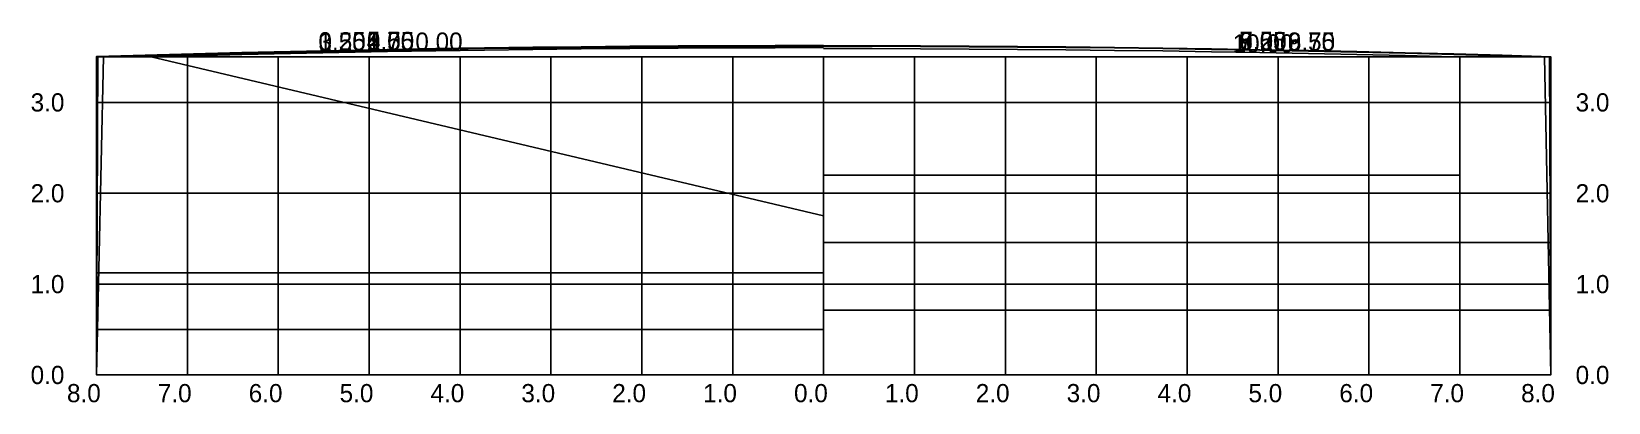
# Model space of a CAD drawing. Header units: metres. Extents: x -87 to 86, y -3 to 38.
import ezdxf

# ---------------------------------------------------------------- set-up
doc = ezdxf.new("R2010")
doc.units = ezdxf.units.M

msp = doc.modelspace()

# ---------------------------------------------------------------- linework, layer by layer
for p, q in [((-80, 35), (80, 35)), ((-80, 0), (-80, 35)), ((-80, 0), (-80, 35)), ((-70, 0), (-70, 35)), ((-60, 0), (-60, 35)), ((-50, 0), (-50, 35)), ((-40, 0), (-40, 35)), ((-30, 0), (-30, 35)), ((-20, 0), (-20, 35)), ((-10, 0), (-10, 35)), ((0, 0), (0, 35)), ((0, 0), (0, 35)), ((10, 0), (10, 35)), ((20, 0), (20, 35)), ((30, 0), (30, 35)), ((40, 0), (40, 35)), ((50, 0), (50, 35)), ((60, 0), (60, 35)), ((70, 0), (70, 35)), ((80, 0), (80, 35)), ((80, 0), (80, 35)), ((-80, 30), (80, 30)), ((-80, 20), (80, 20)), ((-80, 10), (80, 10)), ((-80, 0), (80, 0))]:
    msp.add_line(p, q)
for points in [[(0, 11.25), (-80, 11.25), (-80, 35), (-80, 35.059), (-74.667, 35.214), (-69.333, 35.358), (-64, 35.491), (-58.667, 35.614), (-53.333, 35.726), (-48, 35.827), (-42.667, 35.918), (-37.333, 35.998), (-32, 36.067), (-26.667, 36.126), (-21.333, 36.174), (-16, 36.211), (-10.667, 36.238), (-5.333, 36.254), (0, 36.259)], [(0, 0), (-80, 0), (-80, 35), (-80, 35.015), (-74.667, 35.17), (-69.333, 35.314), (-64, 35.447), (-58.667, 35.57), (-53.333, 35.682), (-48, 35.783), (-42.667, 35.874), (-37.333, 35.954), (-32, 36.023), (-26.667, 36.082), (-21.333, 36.13), (-16, 36.167), (-10.667, 36.194), (-5.333, 36.21), (0, 36.215)], [(0, 0), (-80, 0), (-80, 35), (-80, 35.001), (-74.667, 35.156), (-69.333, 35.3), (-64, 35.433), (-58.667, 35.556), (-53.333, 35.668), (-48, 35.769), (-42.667, 35.86), (-37.333, 35.94), (-32, 36.009), (-26.667, 36.068), (-21.333, 36.116), (-16, 36.153), (-10.667, 36.18), (-5.333, 36.196), (0, 36.201)], [(0, 5), (-80, 5), (-80, 35), (-74.667, 35.155), (-69.333, 35.299), (-64, 35.432), (-58.667, 35.555), (-53.333, 35.667), (-48, 35.768), (-42.667, 35.859), (-37.333, 35.939), (-32, 36.008), (-26.667, 36.067), (-21.333, 36.115), (-16, 36.152), (-10.667, 36.179), (-5.333, 36.195), (0, 36.2)], [(0, 0), (-80, 0), (-80, 35), (-74.667, 35.155), (-69.333, 35.299), (-64, 35.432), (-58.667, 35.555), (-53.333, 35.667), (-48, 35.768), (-42.667, 35.859), (-37.333, 35.939), (-32, 36.008), (-26.667, 36.067), (-21.333, 36.115), (-16, 36.152), (-10.667, 36.179), (-5.333, 36.195), (0, 36.2)], [(0, 0), (-80, 0), (-80, 35), (-74.667, 35.155), (-69.333, 35.299), (-64, 35.432), (-58.667, 35.555), (-53.333, 35.667), (-48, 35.768), (-42.667, 35.859), (-37.333, 35.939), (-32, 36.008), (-26.667, 36.067), (-21.333, 36.115), (-16, 36.152), (-10.667, 36.179), (-5.333, 36.195), (0, 36.2)], [(0, 0), (-80, 0), (-80, 35), (-74.667, 35.155), (-69.333, 35.299), (-64, 35.432), (-58.667, 35.555), (-53.333, 35.667), (-48, 35.768), (-42.667, 35.859), (-37.333, 35.939), (-32, 36.008), (-26.667, 36.067), (-21.333, 36.115), (-16, 36.152), (-10.667, 36.179), (-5.333, 36.195), (0, 36.2)], [(0, 0), (-80, 0), (-80, 35), (-74.667, 35.155), (-69.333, 35.299), (-64, 35.432), (-58.667, 35.555), (-53.333, 35.667), (-48, 35.768), (-42.667, 35.859), (-37.333, 35.939), (-32, 36.008), (-26.667, 36.067), (-21.333, 36.115), (-16, 36.152), (-10.667, 36.179), (-5.333, 36.195), (0, 36.2)], [(0, 0), (-80, 0), (-79.993, 35), (-74.667, 35.154), (-69.333, 35.298), (-64, 35.432), (-58.667, 35.554), (-53.333, 35.666), (-48, 35.768), (-42.667, 35.858), (-37.333, 35.938), (-32, 36.008), (-26.667, 36.066), (-21.333, 36.114), (-16, 36.152), (-10.667, 36.178), (-5.333, 36.194), (0, 36.2)], [(0, 0), (-80, 0), (-80, 35), (-74.667, 35.155), (-69.333, 35.299), (-64, 35.432), (-58.667, 35.555), (-53.333, 35.667), (-48, 35.768), (-42.667, 35.859), (-37.333, 35.939), (-32, 36.008), (-26.667, 36.067), (-21.333, 36.115), (-16, 36.152), (-10.667, 36.179), (-5.333, 36.195), (0, 36.2)], [(0, 0), (-80, 0), (-79.868, 35), (-74.667, 35.151), (-69.333, 35.295), (-64, 35.428), (-58.667, 35.551), (-53.333, 35.663), (-48, 35.764), (-42.667, 35.855), (-37.333, 35.935), (-32, 36.004), (-26.667, 36.063), (-21.333, 36.111), (-16, 36.148), (-10.667, 36.175), (-5.333, 36.191), (0, 36.196)], [(0, 0), (-80, 0), (-79.241, 35), (-74.667, 35.133), (-69.333, 35.277), (-64, 35.41), (-58.667, 35.533), (-53.333, 35.645), (-48, 35.746), (-42.667, 35.837), (-37.333, 35.917), (-32, 35.986), (-26.667, 36.045), (-21.333, 36.093), (-16, 36.13), (-10.667, 36.157), (-5.333, 36.173), (0, 36.178)], [(0, 17.5), (-74, 35), (-69.333, 35.126), (-64, 35.259), (-58.667, 35.382), (-53.333, 35.494), (-48, 35.595), (-42.667, 35.686), (-37.333, 35.766), (-32, 35.835), (-26.667, 35.894), (-21.333, 35.942), (-16, 35.979), (-10.667, 36.006), (-5.333, 36.022), (0, 36.027)], [(0, 14.565), (80, 14.565), (80, 35), (80, 35.031), (74.667, 35.185), (69.333, 35.329), (64, 35.463), (58.667, 35.585), (53.333, 35.697), (48, 35.799), (42.667, 35.889), (37.333, 35.969), (32, 36.039), (26.667, 36.097), (21.333, 36.145), (16, 36.183), (10.667, 36.209), (5.333, 36.225), (0, 36.231)], [(0, 0), (80, 0), (80, 35), (80, 35.014), (74.667, 35.169), (69.333, 35.313), (64, 35.446), (58.667, 35.569), (53.333, 35.681), (48, 35.782), (42.667, 35.873), (37.333, 35.953), (32, 36.022), (26.667, 36.081), (21.333, 36.129), (16, 36.166), (10.667, 36.193), (5.333, 36.209), (0, 36.214)], [(0, 0), (80, 0), (80, 35), (80, 35.001), (74.667, 35.156), (69.333, 35.3), (64, 35.433), (58.667, 35.556), (53.333, 35.668), (48, 35.769), (42.667, 35.86), (37.333, 35.94), (32, 36.009), (26.667, 36.068), (21.333, 36.116), (16, 36.153), (10.667, 36.18), (5.333, 36.196), (0, 36.201)], [(0, 0), (80, 0), (79.994, 35), (74.667, 35.154), (69.333, 35.298), (64, 35.432), (58.667, 35.554), (53.333, 35.666), (48, 35.768), (42.667, 35.858), (37.333, 35.938), (32, 36.008), (26.667, 36.066), (21.333, 36.114), (16, 36.152), (10.667, 36.178), (5.333, 36.194), (0, 36.2)], [(0, 0), (80, 0), (80, 35), (74.667, 35.155), (69.333, 35.299), (64, 35.432), (58.667, 35.555), (53.333, 35.667), (48, 35.768), (42.667, 35.859), (37.333, 35.939), (32, 36.008), (26.667, 36.067), (21.333, 36.115), (16, 36.152), (10.667, 36.179), (5.333, 36.195), (0, 36.2)], [(0, 0), (80, 0), (80, 35), (74.667, 35.155), (69.333, 35.299), (64, 35.432), (58.667, 35.555), (53.333, 35.667), (48, 35.768), (42.667, 35.859), (37.333, 35.939), (32, 36.008), (26.667, 36.067), (21.333, 36.115), (16, 36.152), (10.667, 36.179), (5.333, 36.195), (0, 36.2)], [(0, 0), (80, 0), (80, 35), (74.667, 35.155), (69.333, 35.299), (64, 35.432), (58.667, 35.555), (53.333, 35.667), (48, 35.768), (42.667, 35.859), (37.333, 35.939), (32, 36.008), (26.667, 36.067), (21.333, 36.115), (16, 36.152), (10.667, 36.179), (5.333, 36.195), (0, 36.2)], [(0, 0), (80, 0), (80, 35), (74.667, 35.155), (69.333, 35.299), (64, 35.432), (58.667, 35.555), (53.333, 35.667), (48, 35.768), (42.667, 35.859), (37.333, 35.939), (32, 36.008), (26.667, 36.067), (21.333, 36.115), (16, 36.152), (10.667, 36.179), (5.333, 36.195), (0, 36.2)], [(0, 7.14), (80, 7.14), (80, 35), (74.667, 35.155), (69.333, 35.299), (64, 35.432), (58.667, 35.555), (53.333, 35.667), (48, 35.768), (42.667, 35.859), (37.333, 35.939), (32, 36.008), (26.667, 36.067), (21.333, 36.115), (16, 36.152), (10.667, 36.179), (5.333, 36.195), (0, 36.2)], [(0, 0), (80, 0), (79.88, 35), (74.667, 35.151), (69.333, 35.295), (64, 35.429), (58.667, 35.551), (53.333, 35.663), (48, 35.765), (42.667, 35.855), (37.333, 35.935), (32, 36.005), (26.667, 36.063), (21.333, 36.111), (16, 36.149), (10.667, 36.175), (5.333, 36.191), (0, 36.197)], [(0, 0), (80, 0), (79.309, 35), (74.667, 35.135), (69.333, 35.279), (64, 35.412), (58.667, 35.535), (53.333, 35.647), (48, 35.748), (42.667, 35.839), (37.333, 35.919), (32, 35.988), (26.667, 36.047), (21.333, 36.095), (16, 36.132), (10.667, 36.159), (5.333, 36.175), (0, 36.18)], [(0, 22), (70, 22), (70, 35), (69.333, 35.018), (64, 35.151), (58.667, 35.274), (53.333, 35.386), (48, 35.487), (42.667, 35.578), (37.333, 35.658), (32, 35.727), (26.667, 35.786), (21.333, 35.834), (16, 35.871), (10.667, 35.898), (5.333, 35.914), (0, 35.919)]]:
    msp.add_lwpolyline(points)

# ---------------------------------------------------------------- texts
for s, p in [(' 3.50  ', (-56.33, 35.67)), (' 0.25  ', (-56.33, 35.73)), (' 1.50  ', (-56.33, 35.68)), (' 4.00  ', (-51, 35.77)), (' 4.50  ', (-51, 35.77)), (' 3.00  ', (-51, 35.77)), (' 0.50  ', (-51, 35.77)), (' 0.75  ', (-51, 35.75)), (' 5.00  ', (-51, 35.77)), (' 2.00  ', (-51, 35.77)), (' 2.50  ', (-51, 35.76)), (' 1.00  ', (-51, 35.77)), (' 0.00  ', (-45.67, 35.69)), ('10.00  ', (45, 35.49)), (' 5.50  ', (45, 35.77)), (' 8.00  ', (45, 35.77)), (' 9.00  ', (45, 35.77)), (' 9.50  ', (45, 35.77)), (' 9.25  ', (45, 35.75)), (' 6.00  ', (45, 35.77)), (' 7.00  ', (45, 35.77)), (' 7.50  ', (45, 35.76)), (' 8.50  ', (50.33, 35.68)), (' 9.75  ', (50.33, 35.7)), (' 6.50  ', (50.33, 35.67)), (' 3.0   ', (-88, 29)), (' 3.0   ', (82, 29)), (' 2.0   ', (-88, 19)), (' 2.0   ', (82, 19)), (' 1.0   ', (-88, 9)), (' 1.0   ', (82, 9)), (' 0.0   ', (-88, -1)), (' 0.0   ', (82, -1)), (' 8.0   ', (-84, -3)), (' 7.0   ', (-74, -3)), (' 6.0   ', (-64, -3)), (' 5.0   ', (-54, -3)), (' 4.0   ', (-44, -3)), (' 3.0   ', (-34, -3)), (' 2.0   ', (-24, -3)), (' 1.0   ', (-14, -3)), (' 0.0   ', (-4, -3)), (' 1.0   ', (6, -3)), (' 2.0   ', (16, -3)), (' 3.0   ', (26, -3)), (' 4.0   ', (36, -3)), (' 5.0   ', (46, -3)), (' 6.0   ', (56, -3)), (' 7.0   ', (66, -3)), (' 8.0   ', (76, -3))]:
    msp.add_text(s, height=2).set_placement(p)

doc.saveas('drawing.dxf')
